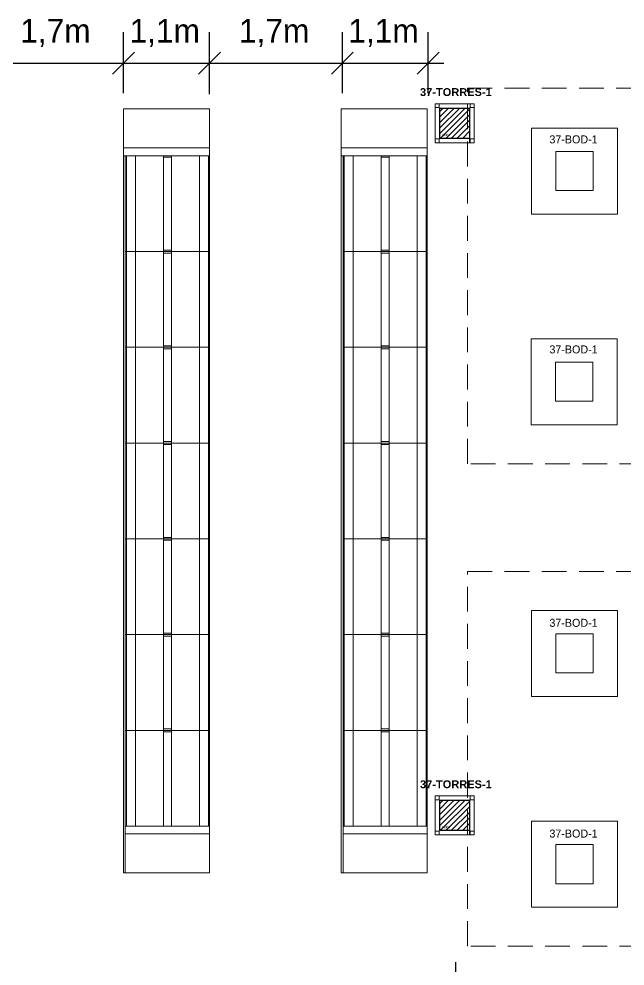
# Model space of a CAD drawing. Header units: metres. Extents: x 1411 to 1550, y 2159 to 2211.
# Drawn here: x 1514.11 to 1521.87, y 2171.28 to 2183.42 of the extents above; entities that cross this region are included whole.
import ezdxf

# ---------------------------------------------------------------- set-up
doc = ezdxf.new("R2010")
doc.units = ezdxf.units.M
doc.header["$LTSCALE"] = 0.635
doc.header["$PDMODE"] = 1
doc.header["$PDSIZE"] = -2
doc.linetypes.add('STYLE_10', pattern=[0.749969, 0.500031, -0.249939])
for name, color, linetype in [('Cotas', 7, 'Continuous'), ('gondolas existentes', 7, 'Continuous'), ('Nuevo', 162, 'Continuous'), ('Numeros Equip madera', 212, 'Continuous')]:
    doc.layers.add(name, color=color, linetype=linetype)
doc.styles.add('Arial', font='ARIAL.TTF')
doc.styles.add('Arial (bold)', font='ARIALBD.TTF')
doc.styles.add('Futura', font='')
doc.styles.add('Geneva', font='')
doc.styles.get('Futura').set_extended_font_data('Futura')
doc.styles.get('Geneva').set_extended_font_data('Geneva')
doc.dimstyles.new('Arch', dxfattribs={"dimtxt": 0.101055, "dimasz": 0.280603, "dimexe": 0.396875, "dimexo": 0.198437, "dimgap": 0.001587, "dimtad": 1, "dimzin": 11, "dimtxsty": 'Geneva', "dimblk": 'VW_SLASH', "dimcen": 0, "dimdle": 0.001587, "dimadec": 0, "dimazin": 0, "dimtfac": 0.8, "dimtix": 1, "dimtmove": 0, "dimatfit": 0, "dimldrblk": 'VW_FILLEDARROW', "dimfxl": 1, "dimfrac": 2, "dimtolj": 1, "dimtzin": 11, "dimarcsym": 0})

# ---------------------------------------------------------------- blocks, each defined once
blk = doc.blocks.new('GROUP-454')
at = {"color": 7, "linetype": 'Continuous', "lineweight": 15}
for points in [[(31.62272, 21.08362), (32.72272, 21.08362), (32.72272, 19.98363), (31.62272, 19.98363)], [(31.93404, 20.78362), (32.4114, 20.78362), (32.4114, 20.28363), (31.93404, 20.28363)]]:
    blk.add_lwpolyline(points, close=True, dxfattribs=at)
blk = doc.blocks.new('Group-70')
at = {"color": 7, "linetype": 'Continuous', "lineweight": 5}
for p, q in [((14.64837, 4.433465), (14.69537, 4.480465)), ((14.64837, 4.362465), (14.76637, 4.480465)), ((14.64837, 4.292465), (14.83737, 4.480465)), ((14.64837, 4.221465), (14.90737, 4.480465)), ((14.64837, 4.150465), (14.97837, 4.480465)), ((14.65337, 4.475465), (14.65337, 4.095465)), ((14.65337, 4.475465), (15.03337, 4.475465)), ((14.65937, 4.090465), (15.03837, 4.469465)), ((14.72937, 4.090465), (15.03937, 4.399465)), ((15.03337, 4.475465), (15.03337, 4.035465)), ((14.80037, 4.090465), (15.03837, 4.328465)), ((14.87137, 4.090465), (15.03837, 4.257465)), ((14.94237, 4.090465), (15.03837, 4.187465)), ((14.65337, 4.095465), (15.03337, 4.095465))]:
    blk.add_line(p, q, dxfattribs=at)
for points in [[(14.59337, 4.535465), (15.09337, 4.535465), (15.09337, 4.035465), (14.59337, 4.035465)], [(14.59337, 4.535465), (14.64337, 4.535465), (14.64337, 4.485465), (14.59337, 4.485465)], [(15.04337, 4.535465), (15.09337, 4.535465), (15.09337, 4.485465), (15.04337, 4.485465)], [(14.64837, 4.480465), (15.03837, 4.480465), (15.03837, 4.090465), (14.64837, 4.090465)], [(14.65337, 4.475465), (15.03337, 4.475465), (15.03337, 4.095465), (14.65337, 4.095465)], [(14.59337, 4.085465), (14.64337, 4.085465), (14.64337, 4.035465), (14.59337, 4.035465)], [(15.04337, 4.085465), (15.09337, 4.085465), (15.09337, 4.035465), (15.04337, 4.035465)]]:
    blk.add_lwpolyline(points, close=True, dxfattribs=at)
at = {"color": 7, "insert": (14.67737, 4.151743), "char_height": 0.0300781, "attachment_point": 1, "line_spacing_factor": 0.96736, "style": 'Futura'}
blk.add_mtext('Vidrio', dxfattribs=at)
blk = doc.blocks.new('Group-71')
at = {"color": 7, "linetype": 'Continuous', "lineweight": 5}
for p, q in [((14.64837, 13.301025), (14.69537, 13.348025)), ((14.64837, 13.230025), (14.76637, 13.348025)), ((14.64837, 13.160025), (14.83737, 13.348025)), ((14.64837, 13.089025), (14.90737, 13.348025)), ((14.64837, 13.018025), (14.97837, 13.348025)), ((14.65337, 13.343025), (14.65337, 12.963025)), ((14.65337, 13.343025), (15.03337, 13.343025)), ((14.65937, 12.958025), (15.03837, 13.337025)), ((14.72937, 12.958025), (15.03937, 13.267025)), ((15.03337, 13.343025), (15.03337, 12.903025)), ((14.80037, 12.958025), (15.03837, 13.196025)), ((14.87137, 12.958025), (15.03837, 13.125025)), ((14.94237, 12.958025), (15.03837, 13.055025)), ((14.65337, 12.963025), (15.03337, 12.963025))]:
    blk.add_line(p, q, dxfattribs=at)
for points in [[(14.59337, 13.403025), (15.09337, 13.403025), (15.09337, 12.903025), (14.59337, 12.903025)], [(14.59337, 13.403025), (14.64337, 13.403025), (14.64337, 13.353025), (14.59337, 13.353025)], [(14.64837, 13.348025), (15.03837, 13.348025), (15.03837, 12.958025), (14.64837, 12.958025)], [(15.04337, 13.403025), (15.09337, 13.403025), (15.09337, 13.353025), (15.04337, 13.353025)], [(14.65337, 13.343025), (15.03337, 13.343025), (15.03337, 12.963025), (14.65337, 12.963025)], [(14.59337, 12.953025), (14.64337, 12.953025), (14.64337, 12.903025), (14.59337, 12.903025)], [(15.04337, 12.953025), (15.09337, 12.953025), (15.09337, 12.903025), (15.04337, 12.903025)]]:
    blk.add_lwpolyline(points, close=True, dxfattribs=at)
at = {"color": 7, "insert": (14.67737, 13.019303), "char_height": 0.0300781, "attachment_point": 1, "line_spacing_factor": 0.96736, "style": 'Futura'}
blk.add_mtext('Vidrio', dxfattribs=at)
blk = doc.blocks.new('Group-171')
at = {"color": 7, "linetype": 'Continuous', "lineweight": 9}
for points in [[(13.39198, 13.336946), (14.49198, 13.336946), (14.49198, 12.736946), (13.39198, 12.736946)], [(13.39198, 12.836946), (14.49198, 12.836946), (14.49198, 12.736946), (13.39198, 12.736946)]]:
    blk.add_lwpolyline(points, close=True, dxfattribs=at)
blk = doc.blocks.new('Group-172')
at = {"color": 7, "linetype": 'Continuous', "lineweight": 9}
for points in [[(13.41398, 4.147946), (14.49198, 4.147946), (14.49198, 3.547946), (13.41398, 3.547946)], [(13.41398, 4.147946), (14.49198, 4.147946), (14.49198, 4.047946), (13.41398, 4.047946)]]:
    blk.add_lwpolyline(points, close=True, dxfattribs=at)
blk = doc.blocks.new('Group-173')
at = {"color": 7, "linetype": 'Continuous', "lineweight": 5}
for p, q in [((13.41398, 11.509946), (13.41398, 12.736946)), ((13.42718, 12.736946), (13.42718, 11.509946)), ((13.54411, 12.736946), (13.54411, 11.509946)), ((13.54411, 11.516946), (13.54411, 12.736946)), ((13.90095, 12.736946), (13.90095, 11.509946)), ((13.90095, 12.736946), (13.90095, 11.516946)), ((13.90095, 12.717946), (14.00512, 12.717946)), ((14.00512, 12.736946), (14.00512, 11.509946)), ((14.00512, 11.516946), (14.00512, 12.736946)), ((14.36196, 12.736946), (14.36196, 11.509946)), ((14.36196, 11.516946), (14.36196, 12.736946)), ((14.47889, 12.736946), (14.47889, 11.509946)), ((14.49198, 11.509946), (14.49198, 12.736946)), ((14.00512, 11.528946), (13.90095, 11.528946)), ((13.54411, 11.509946), (13.41398, 11.509946)), ((13.41398, 10.282946), (13.41398, 11.509946)), ((13.41398, 11.509946), (13.54411, 11.509946)), ((13.42718, 11.509946), (13.42718, 10.282946)), ((13.90095, 11.509946), (13.54411, 11.509946)), ((13.54411, 11.509946), (13.54411, 10.282946)), ((13.54411, 11.509946), (13.90095, 11.509946)), ((13.54411, 10.289946), (13.54411, 11.509946)), ((13.90095, 11.509946), (14.00512, 11.509946)), ((13.90095, 11.509946), (13.90095, 10.282946)), ((14.00512, 11.509946), (13.90095, 11.509946)), ((13.90095, 11.509946), (13.90095, 10.289946)), ((13.90095, 11.490946), (14.00512, 11.490946)), ((14.00512, 11.509946), (14.36196, 11.509946)), ((14.00512, 11.509946), (14.00512, 10.282946)), ((14.36196, 11.509946), (14.00512, 11.509946)), ((14.00512, 10.289946), (14.00512, 11.509946)), ((14.36196, 11.509946), (14.49198, 11.509946)), ((14.49198, 11.509946), (14.36196, 11.509946)), ((14.36196, 11.509946), (14.36196, 10.282946)), ((14.36196, 10.289946), (14.36196, 11.509946)), ((14.47889, 11.509946), (14.47889, 10.282946)), ((14.49198, 10.282946), (14.49198, 11.509946)), ((13.41398, 9.055946), (13.41398, 10.282946)), ((13.41398, 10.282946), (13.54411, 10.282946)), ((13.54411, 10.282946), (13.41398, 10.282946)), ((13.42718, 10.282946), (13.42718, 9.055946)), ((13.54411, 10.282946), (13.54411, 9.055946)), ((13.54411, 10.282946), (13.90095, 10.282946)), ((13.54411, 9.062946), (13.54411, 10.282946)), ((13.90095, 10.282946), (13.54411, 10.282946)), ((14.00512, 10.301946), (13.90095, 10.301946)), ((13.90095, 10.282946), (13.90095, 9.055946)), ((14.00512, 10.282946), (13.90095, 10.282946)), ((13.90095, 10.282946), (13.90095, 9.062946)), ((13.90095, 10.282946), (14.00512, 10.282946)), ((13.90095, 10.263946), (14.00512, 10.263946)), ((14.00512, 10.282946), (14.00512, 9.055946)), ((14.36196, 10.282946), (14.00512, 10.282946)), ((14.00512, 9.062946), (14.00512, 10.282946)), ((14.00512, 10.282946), (14.36196, 10.282946)), ((14.49198, 10.282946), (14.36196, 10.282946)), ((14.36196, 10.282946), (14.36196, 9.055946)), ((14.36196, 9.062946), (14.36196, 10.282946)), ((14.36196, 10.282946), (14.49198, 10.282946)), ((14.47889, 10.282946), (14.47889, 9.055946)), ((14.49198, 9.055946), (14.49198, 10.282946)), ((13.41398, 7.828946), (13.41398, 9.055946)), ((13.41398, 9.055946), (13.54411, 9.055946)), ((13.54411, 9.055946), (13.41398, 9.055946)), ((13.42718, 9.055946), (13.42718, 7.828946)), ((13.54411, 9.055946), (13.54411, 7.828946)), ((13.54411, 9.055946), (13.90095, 9.055946)), ((13.54411, 7.835946), (13.54411, 9.055946)), ((13.90095, 9.055946), (13.54411, 9.055946)), ((14.00512, 9.074946), (13.90095, 9.074946)), ((13.90095, 9.055946), (13.90095, 7.828946)), ((14.00512, 9.055946), (13.90095, 9.055946)), ((13.90095, 9.055946), (13.90095, 7.835946)), ((13.90095, 9.055946), (14.00512, 9.055946)), ((13.90095, 9.036946), (14.00512, 9.036946)), ((14.00512, 9.055946), (14.00512, 7.828946)), ((14.36196, 9.055946), (14.00512, 9.055946)), ((14.00512, 7.835946), (14.00512, 9.055946)), ((14.00512, 9.055946), (14.36196, 9.055946)), ((14.49198, 9.055946), (14.36196, 9.055946)), ((14.36196, 9.055946), (14.36196, 7.828946)), ((14.36196, 7.835946), (14.36196, 9.055946)), ((14.36196, 9.055946), (14.49198, 9.055946)), ((14.47889, 9.055946), (14.47889, 7.828946)), ((14.49198, 7.828946), (14.49198, 9.055946)), ((13.41398, 6.601946), (13.41398, 7.828946)), ((13.41398, 7.828946), (13.54411, 7.828946)), ((13.54411, 7.828946), (13.41398, 7.828946)), ((13.42718, 7.828946), (13.42718, 6.601946)), ((13.54411, 7.828946), (13.54411, 6.601946)), ((13.54411, 7.828946), (13.90095, 7.828946)), ((13.54411, 6.608946), (13.54411, 7.828946)), ((13.90095, 7.828946), (13.54411, 7.828946)), ((14.00512, 7.847946), (13.90095, 7.847946)), ((13.90095, 7.828946), (13.90095, 6.601946)), ((14.00512, 7.828946), (13.90095, 7.828946)), ((13.90095, 7.828946), (13.90095, 6.608946)), ((13.90095, 7.828946), (14.00512, 7.828946)), ((13.90095, 7.809946), (14.00512, 7.809946)), ((14.00512, 7.828946), (14.00512, 6.601946)), ((14.36196, 7.828946), (14.00512, 7.828946)), ((14.00512, 6.608946), (14.00512, 7.828946)), ((14.00512, 7.828946), (14.36196, 7.828946)), ((14.49198, 7.828946), (14.36196, 7.828946)), ((14.36196, 7.828946), (14.36196, 6.601946)), ((14.36196, 6.608946), (14.36196, 7.828946)), ((14.36196, 7.828946), (14.49198, 7.828946)), ((14.47889, 7.828946), (14.47889, 6.601946)), ((14.49198, 6.601946), (14.49198, 7.828946)), ((13.41398, 5.374946), (13.41398, 6.601946)), ((13.41398, 6.601946), (13.54411, 6.601946)), ((13.54411, 6.601946), (13.41398, 6.601946)), ((13.42718, 6.601946), (13.42718, 5.374946)), ((13.54411, 6.601946), (13.54411, 5.374946)), ((13.54411, 6.601946), (13.90095, 6.601946)), ((13.54411, 5.381946), (13.54411, 6.601946)), ((13.90095, 6.601946), (13.54411, 6.601946)), ((14.00512, 6.620946), (13.90095, 6.620946)), ((13.90095, 6.601946), (13.90095, 5.374946)), ((14.00512, 6.601946), (13.90095, 6.601946)), ((13.90095, 6.601946), (13.90095, 5.381946)), ((13.90095, 6.601946), (14.00512, 6.601946)), ((13.90095, 6.582946), (14.00512, 6.582946)), ((14.00512, 6.601946), (14.00512, 5.374946)), ((14.36196, 6.601946), (14.00512, 6.601946)), ((14.00512, 5.381946), (14.00512, 6.601946)), ((14.00512, 6.601946), (14.36196, 6.601946)), ((14.49198, 6.601946), (14.36196, 6.601946)), ((14.36196, 6.601946), (14.36196, 5.374946)), ((14.36196, 5.381946), (14.36196, 6.601946)), ((14.36196, 6.601946), (14.49198, 6.601946)), ((14.47889, 6.601946), (14.47889, 5.374946)), ((14.49198, 5.374946), (14.49198, 6.601946)), ((13.41398, 4.147946), (13.41398, 5.374946)), ((13.41398, 5.374946), (13.54411, 5.374946)), ((13.54411, 5.374946), (13.41398, 5.374946)), ((13.42718, 5.374946), (13.42718, 4.147946)), ((13.54411, 5.374946), (13.54411, 4.147946)), ((13.54411, 5.374946), (13.90095, 5.374946)), ((13.54411, 4.154946), (13.54411, 5.374946)), ((13.90095, 5.374946), (13.54411, 5.374946)), ((14.00512, 5.393946), (13.90095, 5.393946)), ((13.90095, 5.374946), (13.90095, 4.147946)), ((14.00512, 5.374946), (13.90095, 5.374946)), ((13.90095, 5.374946), (13.90095, 4.154946)), ((13.90095, 5.374946), (14.00512, 5.374946)), ((13.90095, 5.355946), (14.00512, 5.355946)), ((14.00512, 5.374946), (14.00512, 4.147946)), ((14.36196, 5.374946), (14.00512, 5.374946)), ((14.00512, 4.154946), (14.00512, 5.374946)), ((14.00512, 5.374946), (14.36196, 5.374946)), ((14.49198, 5.374946), (14.36196, 5.374946)), ((14.36196, 5.374946), (14.36196, 4.147946)), ((14.36196, 4.154946), (14.36196, 5.374946)), ((14.36196, 5.374946), (14.49198, 5.374946)), ((14.47889, 5.374946), (14.47889, 4.147946)), ((14.49198, 4.147946), (14.49198, 5.374946))]:
    blk.add_line(p, q, dxfattribs=at)
at = {"color": 190, "linetype": 'Continuous', "lineweight": 9}
blk.add_lwpolyline([(13.39198, 13.336946), (14.49198, 13.336946), (14.49198, 3.547946), (13.39198, 3.547946)], close=True, dxfattribs=at)
at = {"color": 7}
for name in ['Group-171', 'Group-172']:
    blk.add_blockref(name, (0, 0), dxfattribs=at)
blk = doc.blocks.new('Group-174')
at = {"color": 7, "linetype": 'Continuous', "lineweight": 9}
for points in [[(10.60579, 13.336946), (11.70579, 13.336946), (11.70579, 12.736946), (10.60579, 12.736946)], [(10.60579, 12.836946), (11.70579, 12.836946), (11.70579, 12.736946), (10.60579, 12.736946)]]:
    blk.add_lwpolyline(points, close=True, dxfattribs=at)
blk = doc.blocks.new('Group-175')
at = {"color": 7, "linetype": 'Continuous', "lineweight": 9}
for points in [[(10.62779, 4.147946), (11.70579, 4.147946), (11.70579, 3.547946), (10.62779, 3.547946)], [(10.62779, 4.147946), (11.70579, 4.147946), (11.70579, 4.047946), (10.62779, 4.047946)]]:
    blk.add_lwpolyline(points, close=True, dxfattribs=at)
blk = doc.blocks.new('Group-176')
at = {"color": 7, "linetype": 'Continuous', "lineweight": 5}
for p, q in [((10.62779, 11.509946), (10.62779, 12.736946)), ((10.64099, 12.736946), (10.64099, 11.509946)), ((10.75792, 12.736946), (10.75792, 11.509946)), ((10.75792, 11.516946), (10.75792, 12.736946)), ((11.11476, 12.736946), (11.11476, 11.509946)), ((11.11476, 12.736946), (11.11476, 11.516946)), ((11.11476, 12.717946), (11.21893, 12.717946)), ((11.21893, 12.736946), (11.21893, 11.509946)), ((11.21893, 11.516946), (11.21893, 12.736946)), ((11.57577, 12.736946), (11.57577, 11.509946)), ((11.57577, 11.516946), (11.57577, 12.736946)), ((11.6927, 12.736946), (11.6927, 11.509946)), ((11.70579, 11.509946), (11.70579, 12.736946)), ((11.21893, 11.528946), (11.11476, 11.528946)), ((10.75792, 11.509946), (10.62779, 11.509946)), ((10.62779, 10.282946), (10.62779, 11.509946)), ((10.62779, 11.509946), (10.75792, 11.509946)), ((10.64099, 11.509946), (10.64099, 10.282946)), ((11.11476, 11.509946), (10.75792, 11.509946)), ((10.75792, 11.509946), (10.75792, 10.282946)), ((10.75792, 11.509946), (11.11476, 11.509946)), ((10.75792, 10.289946), (10.75792, 11.509946)), ((11.11476, 11.509946), (11.21893, 11.509946)), ((11.11476, 11.509946), (11.11476, 10.282946)), ((11.21893, 11.509946), (11.11476, 11.509946)), ((11.11476, 11.509946), (11.11476, 10.289946)), ((11.11476, 11.490946), (11.21893, 11.490946)), ((11.21893, 11.509946), (11.57577, 11.509946)), ((11.21893, 11.509946), (11.21893, 10.282946)), ((11.57577, 11.509946), (11.21893, 11.509946)), ((11.21893, 10.289946), (11.21893, 11.509946)), ((11.57577, 11.509946), (11.70579, 11.509946)), ((11.70579, 11.509946), (11.57577, 11.509946)), ((11.57577, 11.509946), (11.57577, 10.282946)), ((11.57577, 10.289946), (11.57577, 11.509946)), ((11.6927, 11.509946), (11.6927, 10.282946)), ((11.70579, 10.282946), (11.70579, 11.509946)), ((10.62779, 9.055946), (10.62779, 10.282946)), ((10.62779, 10.282946), (10.75792, 10.282946)), ((10.75792, 10.282946), (10.62779, 10.282946)), ((10.64099, 10.282946), (10.64099, 9.055946)), ((10.75792, 10.282946), (10.75792, 9.055946)), ((10.75792, 10.282946), (11.11476, 10.282946)), ((10.75792, 9.062946), (10.75792, 10.282946)), ((11.11476, 10.282946), (10.75792, 10.282946)), ((11.21893, 10.301946), (11.11476, 10.301946)), ((11.11476, 10.282946), (11.11476, 9.055946)), ((11.21893, 10.282946), (11.11476, 10.282946)), ((11.11476, 10.282946), (11.11476, 9.062946)), ((11.11476, 10.282946), (11.21893, 10.282946)), ((11.11476, 10.263946), (11.21893, 10.263946)), ((11.21893, 10.282946), (11.21893, 9.055946)), ((11.57577, 10.282946), (11.21893, 10.282946)), ((11.21893, 9.062946), (11.21893, 10.282946)), ((11.21893, 10.282946), (11.57577, 10.282946)), ((11.70579, 10.282946), (11.57577, 10.282946)), ((11.57577, 10.282946), (11.57577, 9.055946)), ((11.57577, 9.062946), (11.57577, 10.282946)), ((11.57577, 10.282946), (11.70579, 10.282946)), ((11.6927, 10.282946), (11.6927, 9.055946)), ((11.70579, 9.055946), (11.70579, 10.282946)), ((10.62779, 7.828946), (10.62779, 9.055946)), ((10.62779, 9.055946), (10.75792, 9.055946)), ((10.75792, 9.055946), (10.62779, 9.055946)), ((10.64099, 9.055946), (10.64099, 7.828946)), ((10.75792, 9.055946), (10.75792, 7.828946)), ((10.75792, 9.055946), (11.11476, 9.055946)), ((10.75792, 7.835946), (10.75792, 9.055946)), ((11.11476, 9.055946), (10.75792, 9.055946)), ((11.21893, 9.074946), (11.11476, 9.074946)), ((11.11476, 9.055946), (11.11476, 7.828946)), ((11.21893, 9.055946), (11.11476, 9.055946)), ((11.11476, 9.055946), (11.11476, 7.835946)), ((11.11476, 9.055946), (11.21893, 9.055946)), ((11.11476, 9.036946), (11.21893, 9.036946)), ((11.21893, 9.055946), (11.21893, 7.828946)), ((11.57577, 9.055946), (11.21893, 9.055946)), ((11.21893, 7.835946), (11.21893, 9.055946)), ((11.21893, 9.055946), (11.57577, 9.055946)), ((11.70579, 9.055946), (11.57577, 9.055946)), ((11.57577, 9.055946), (11.57577, 7.828946)), ((11.57577, 7.835946), (11.57577, 9.055946)), ((11.57577, 9.055946), (11.70579, 9.055946)), ((11.6927, 9.055946), (11.6927, 7.828946)), ((11.70579, 7.828946), (11.70579, 9.055946)), ((10.62779, 6.601946), (10.62779, 7.828946)), ((10.62779, 7.828946), (10.75792, 7.828946)), ((10.75792, 7.828946), (10.62779, 7.828946)), ((10.64099, 7.828946), (10.64099, 6.601946)), ((10.75792, 7.828946), (10.75792, 6.601946)), ((10.75792, 7.828946), (11.11476, 7.828946)), ((10.75792, 6.608946), (10.75792, 7.828946)), ((11.11476, 7.828946), (10.75792, 7.828946)), ((11.21893, 7.847946), (11.11476, 7.847946)), ((11.11476, 7.828946), (11.11476, 6.601946)), ((11.21893, 7.828946), (11.11476, 7.828946)), ((11.11476, 7.828946), (11.11476, 6.608946)), ((11.11476, 7.828946), (11.21893, 7.828946)), ((11.11476, 7.809946), (11.21893, 7.809946)), ((11.21893, 7.828946), (11.21893, 6.601946)), ((11.57577, 7.828946), (11.21893, 7.828946)), ((11.21893, 6.608946), (11.21893, 7.828946)), ((11.21893, 7.828946), (11.57577, 7.828946)), ((11.70579, 7.828946), (11.57577, 7.828946)), ((11.57577, 7.828946), (11.57577, 6.601946)), ((11.57577, 6.608946), (11.57577, 7.828946)), ((11.57577, 7.828946), (11.70579, 7.828946)), ((11.6927, 7.828946), (11.6927, 6.601946)), ((11.70579, 6.601946), (11.70579, 7.828946)), ((10.62779, 5.374946), (10.62779, 6.601946)), ((10.62779, 6.601946), (10.75792, 6.601946)), ((10.75792, 6.601946), (10.62779, 6.601946)), ((10.64099, 6.601946), (10.64099, 5.374946)), ((10.75792, 6.601946), (10.75792, 5.374946)), ((10.75792, 6.601946), (11.11476, 6.601946)), ((10.75792, 5.381946), (10.75792, 6.601946)), ((11.11476, 6.601946), (10.75792, 6.601946)), ((11.21893, 6.620946), (11.11476, 6.620946)), ((11.11476, 6.601946), (11.11476, 5.374946)), ((11.21893, 6.601946), (11.11476, 6.601946)), ((11.11476, 6.601946), (11.11476, 5.381946)), ((11.11476, 6.601946), (11.21893, 6.601946)), ((11.11476, 6.582946), (11.21893, 6.582946)), ((11.21893, 6.601946), (11.21893, 5.374946)), ((11.57577, 6.601946), (11.21893, 6.601946)), ((11.21893, 5.381946), (11.21893, 6.601946)), ((11.21893, 6.601946), (11.57577, 6.601946)), ((11.70579, 6.601946), (11.57577, 6.601946)), ((11.57577, 6.601946), (11.57577, 5.374946)), ((11.57577, 5.381946), (11.57577, 6.601946)), ((11.57577, 6.601946), (11.70579, 6.601946)), ((11.6927, 6.601946), (11.6927, 5.374946)), ((11.70579, 5.374946), (11.70579, 6.601946)), ((10.62779, 4.147946), (10.62779, 5.374946)), ((10.62779, 5.374946), (10.75792, 5.374946)), ((10.75792, 5.374946), (10.62779, 5.374946)), ((10.64099, 5.374946), (10.64099, 4.147946)), ((10.75792, 5.374946), (10.75792, 4.147946)), ((10.75792, 5.374946), (11.11476, 5.374946)), ((10.75792, 4.154946), (10.75792, 5.374946)), ((11.11476, 5.374946), (10.75792, 5.374946)), ((11.21893, 5.393946), (11.11476, 5.393946)), ((11.11476, 5.374946), (11.11476, 4.147946)), ((11.21893, 5.374946), (11.11476, 5.374946)), ((11.11476, 5.374946), (11.11476, 4.154946)), ((11.11476, 5.374946), (11.21893, 5.374946)), ((11.11476, 5.355946), (11.21893, 5.355946)), ((11.21893, 5.374946), (11.21893, 4.147946)), ((11.57577, 5.374946), (11.21893, 5.374946)), ((11.21893, 4.154946), (11.21893, 5.374946)), ((11.21893, 5.374946), (11.57577, 5.374946)), ((11.70579, 5.374946), (11.57577, 5.374946)), ((11.57577, 5.374946), (11.57577, 4.147946)), ((11.57577, 4.154946), (11.57577, 5.374946)), ((11.57577, 5.374946), (11.70579, 5.374946)), ((11.6927, 5.374946), (11.6927, 4.147946)), ((11.70579, 4.147946), (11.70579, 5.374946))]:
    blk.add_line(p, q, dxfattribs=at)
at = {"color": 190, "linetype": 'Continuous', "lineweight": 9}
blk.add_lwpolyline([(10.60579, 13.336946), (11.70579, 13.336946), (11.70579, 3.547946), (10.60579, 3.547946)], close=True, dxfattribs=at)
at = {"color": 7}
for name in ['Group-174', 'Group-175']:
    blk.add_blockref(name, (0, 0), dxfattribs=at)
blk = doc.blocks.new('*D323')
at = {"color": 0, "linetype": 'Continuous', "lineweight": -2}
for p, q in [((1513.754, 2182.455), (1513.754, 2183.247)), ((1515.454, 2182.465), (1515.454, 2183.247)), ((1513.555, 2182.85), (1513.754, 2182.85)), ((1513.754, 2182.85), (1515.454, 2182.85)), ((1515.454, 2182.85), (1515.652, 2182.85))]:
    blk.add_line(p, q, dxfattribs=at)
at = {"color": 0, "linetype": 'Continuous', "lineweight": 20}
for p, q in [((1513.894, 2182.99), (1513.613, 2182.71)), ((1515.313, 2182.71), (1515.594, 2182.99))]:
    blk.add_line(p, q, dxfattribs=at)
at = {"layer": 'Defpoints', "color": 0, "lineweight": 0}
for p in [(1513.754, 2182.85), (1513.754, 2182.256), (1515.454, 2182.266)]:
    blk.add_point(p, dxfattribs=at)
at = {"color": 0, "insert": (1514.13, 2183.418), "char_height": 0.3032, "attachment_point": 1, "line_spacing_factor": 0.96736, "style": 'Geneva'}
blk.add_mtext('1,7m', dxfattribs=at)
blk = doc.blocks.new('VW_FILLEDARROW')
at = {"color": 0, "lineweight": -2}
blk.add_solid([(0, 0), (-1.414, -0.379), (-1.414, 0.379)], dxfattribs=at)
blk = doc.blocks.new('VW_SLASH')
at = {"color": 0, "linetype": 'ByBlock', "lineweight": 20}
blk.add_line((-0.5, -0.5), (0.5, 0.5), dxfattribs=at)
at = {"color": 0, "linetype": 'ByBlock', "lineweight": -2}
blk.add_line((0, 0), (-1, 0), dxfattribs=at)
blk = doc.blocks.new('*D324')
at = {"color": 0, "linetype": 'Continuous', "lineweight": -2}
for p, q in [((1515.454, 2182.465), (1515.454, 2183.247)), ((1516.554, 2182.455), (1516.554, 2183.247)), ((1515.255, 2182.85), (1515.454, 2182.85)), ((1515.454, 2182.85), (1516.554, 2182.85)), ((1516.554, 2182.85), (1516.752, 2182.85))]:
    blk.add_line(p, q, dxfattribs=at)
at = {"color": 0, "linetype": 'Continuous', "lineweight": 20}
for p, q in [((1515.594, 2182.99), (1515.313, 2182.71)), ((1516.413, 2182.71), (1516.694, 2182.99))]:
    blk.add_line(p, q, dxfattribs=at)
at = {"layer": 'Defpoints', "color": 0, "lineweight": 0}
for p in [(1515.454, 2182.85), (1515.454, 2182.266), (1516.554, 2182.256)]:
    blk.add_point(p, dxfattribs=at)
at = {"color": 0, "insert": (1515.53, 2183.418), "char_height": 0.3032, "attachment_point": 1, "line_spacing_factor": 0.96736, "style": 'Geneva'}
blk.add_mtext('1,1m', dxfattribs=at)
blk = doc.blocks.new('*D325')
at = {"color": 0, "linetype": 'Continuous', "lineweight": -2}
for p, q in [((1516.554, 2182.455), (1516.554, 2183.247)), ((1518.254, 2182.465), (1518.254, 2183.247)), ((1516.355, 2182.85), (1516.554, 2182.85)), ((1516.554, 2182.85), (1518.254, 2182.85)), ((1518.254, 2182.85), (1518.452, 2182.85))]:
    blk.add_line(p, q, dxfattribs=at)
at = {"color": 0, "linetype": 'Continuous', "lineweight": 20}
for p, q in [((1516.694, 2182.99), (1516.413, 2182.71)), ((1518.113, 2182.71), (1518.394, 2182.99))]:
    blk.add_line(p, q, dxfattribs=at)
at = {"layer": 'Defpoints', "color": 0, "lineweight": 0}
for p in [(1516.554, 2182.85), (1516.554, 2182.256), (1518.254, 2182.266)]:
    blk.add_point(p, dxfattribs=at)
at = {"color": 0, "insert": (1516.93, 2183.418), "char_height": 0.3032, "attachment_point": 1, "line_spacing_factor": 0.96736, "style": 'Geneva'}
blk.add_mtext('1,7m', dxfattribs=at)
blk = doc.blocks.new('*D326')
at = {"color": 0, "linetype": 'Continuous', "lineweight": -2}
for p, q in [((1518.254, 2182.465), (1518.254, 2183.247)), ((1519.354, 2182.465), (1519.354, 2183.247)), ((1518.055, 2182.85), (1518.254, 2182.85)), ((1518.254, 2182.85), (1519.354, 2182.85)), ((1519.354, 2182.85), (1519.552, 2182.85))]:
    blk.add_line(p, q, dxfattribs=at)
at = {"color": 0, "linetype": 'Continuous', "lineweight": 20}
for p, q in [((1518.394, 2182.99), (1518.113, 2182.71)), ((1519.213, 2182.71), (1519.494, 2182.99))]:
    blk.add_line(p, q, dxfattribs=at)
at = {"layer": 'Defpoints', "color": 0, "lineweight": 0}
for p in [(1518.254, 2182.85), (1518.254, 2182.266), (1519.354, 2182.266)]:
    blk.add_point(p, dxfattribs=at)
at = {"color": 0, "insert": (1518.33, 2183.418), "char_height": 0.3032, "attachment_point": 1, "line_spacing_factor": 0.96736, "style": 'Geneva'}
blk.add_mtext('1,1m', dxfattribs=at)
blk = doc.blocks.new('*D327')
at = {"color": 0, "linetype": 'Continuous', "lineweight": -2}
for p, q in [((1495.841, 2170.076), (1495.841, 2171.334)), ((1519.705, 2170.076), (1519.705, 2171.334)), ((1495.642, 2170.937), (1495.841, 2170.937)), ((1495.841, 2170.937), (1519.705, 2170.937)), ((1519.705, 2170.937), (1519.903, 2170.937))]:
    blk.add_line(p, q, dxfattribs=at)
at = {"color": 0, "linetype": 'Continuous', "lineweight": 20}
for p, q in [((1495.981, 2171.077), (1495.7, 2170.797)), ((1519.565, 2170.797), (1519.845, 2171.077))]:
    blk.add_line(p, q, dxfattribs=at)
at = {"layer": 'Defpoints', "color": 0, "lineweight": 0}
for p in [(1495.841, 2170.937), (1495.841, 2169.878), (1519.705, 2169.878)]:
    blk.add_point(p, dxfattribs=at)
at = {"color": 0, "insert": (1506.706, 2171.868), "char_height": 0.4548, "attachment_point": 1, "line_spacing_factor": 0.96736, "style": 'Geneva'}
blk.add_mtext('23,86m', dxfattribs=at)

msp = doc.modelspace()

# ---------------------------------------------------------------- linework, layer by layer
at = {"layer": 'Nuevo', "color": 2, "linetype": 'STYLE_10', "lineweight": 15}
for points in [[(1519.854, 2182.529), (1522.596, 2182.529), (1522.596, 2177.719), (1519.854, 2177.719)], [(1519.854, 2176.339), (1522.596, 2176.339), (1522.596, 2171.539), (1519.854, 2171.539)]]:
    msp.add_lwpolyline(points, close=True, dxfattribs=at)

# ---------------------------------------------------------------- block references
at = {"layer": 'gondolas existentes', "color": 7}
for name in ['Group-176', 'Group-173']:
    msp.add_blockref(name, (1504.848, 2168.928), dxfattribs=at)
at = {"layer": 'Nuevo', "color": 7}
for name in ['Group-71', 'Group-70']:
    msp.add_blockref(name, (1504.848, 2168.928), dxfattribs=at)
at = {"layer": 'Nuevo', "color": 111}
for p in [(1489.052, 2160.935), (1489.047, 2158.235), (1489.052, 2154.755), (1489.052, 2152.055)]:
    msp.add_blockref('GROUP-454', p, dxfattribs=at)

# ---------------------------------------------------------------- texts
at = {"layer": 'Numeros Equip madera', "color": 255, "attachment_point": 1}
for s, insert, char_height, line_spacing_factor, style in [('37-TORRES-1', (1519.248, 2182.531), 0.10106, 0.992596, 'Arial (bold)'), ('37-BOD-1', (1520.904, 2181.926), 0.1025, 0.96736, 'Futura'), ('37-BOD-1', (1520.904, 2179.235), 0.1025, 0.96736, 'Futura'), ('37-BOD-1', (1520.904, 2175.732), 0.1025, 0.96736, 'Futura'), ('37-TORRES-1', (1519.248, 2173.663), 0.10106, 0.992596, 'Arial (bold)'), ('37-BOD-1', (1520.904, 2173.032), 0.1025, 0.96736, 'Futura')]:
    msp.add_mtext(s, dxfattribs=dict(at, insert=insert, char_height=char_height, line_spacing_factor=line_spacing_factor, style=style))

# ---------------------------------------------------------------- dimensions: what is measured, and where the dimension line sits
at = {"layer": 'Cotas', "color": 190, "linetype": 'Continuous', "lineweight": 9}
for base, p1, p2, picture, middle in [((1513.754, 2182.85), (1515.454, 2182.266), (1513.754, 2182.256), '*D323', (1514.604, 2182.85)), ((1515.454, 2182.85), (1516.554, 2182.256), (1515.454, 2182.266), '*D324', (1516.004, 2182.85)), ((1516.554, 2182.85), (1518.254, 2182.266), (1516.554, 2182.256), '*D325', (1517.404, 2182.85)), ((1518.254, 2182.85), (1519.354, 2182.266), (1518.254, 2182.266), '*D326', (1518.804, 2182.85))]:
    dim = msp.add_linear_dim(base=base, p1=p1, p2=p2, dimstyle='Arch', override={"dimtxt": 0.303168, "dimgap": 0.15875, "dimpost": '<>m', "dimtxsty": 'Arial', "dimtmove": 2}, dxfattribs=at)
    dim.commit()
    dim.dimension.update_dxf_attribs({"geometry": picture, "text_midpoint": middle})
at = {"layer": 'Cotas', "color": 1, "linetype": 'Continuous', "lineweight": 9}
dim = msp.add_linear_dim(base=(1495.841, 2170.937), p1=(1519.705, 2169.878), p2=(1495.841, 2169.878), dimstyle='Arch', override={"dimtxt": 0.454753, "dimgap": 0.3175, "dimpost": '<>m', "dimtxsty": 'Arial', "dimtmove": 2}, dxfattribs=at)
dim.commit()
dim.dimension.update_dxf_attribs({"geometry": '*D327', "text_midpoint": (1507.773, 2170.937)})

doc.saveas('drawing.dxf')
